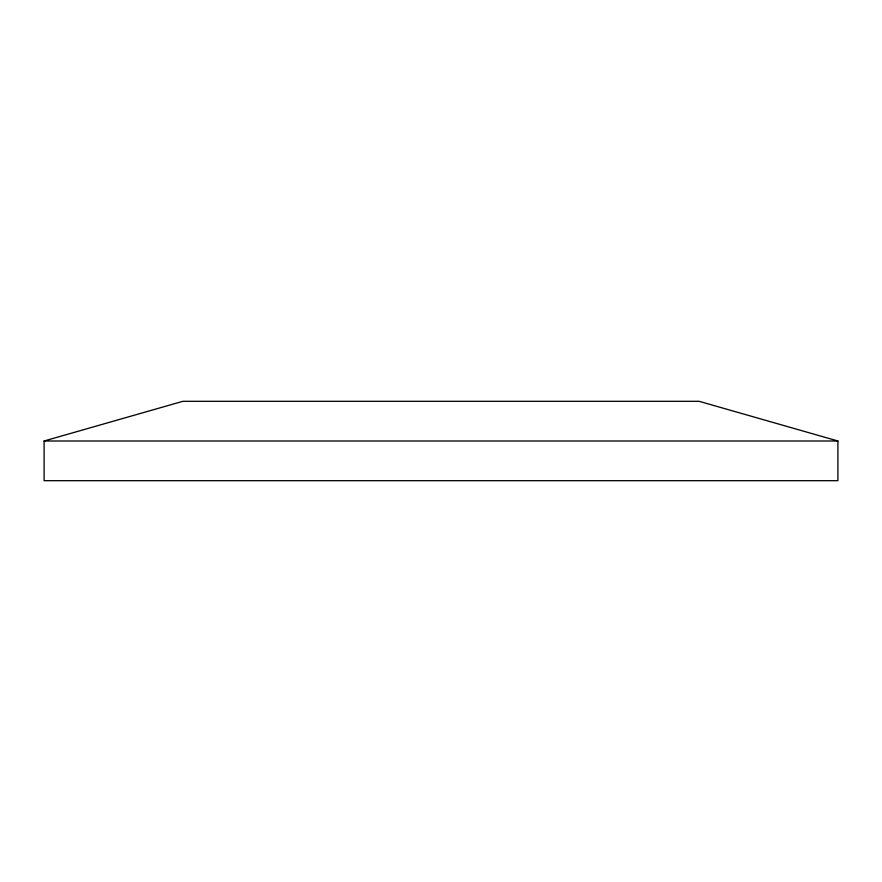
<?xml version="1.0" encoding="UTF-8"?>
<svg xmlns="http://www.w3.org/2000/svg" width="882" height="882" viewBox="0 0 882 882"><rect width="100%" height="100%" fill="white"/><g stroke="black" fill="none" stroke-linecap="round" stroke-linejoin="round"><path stroke-width="1.32" d="M44.1 441L182.883 401.31L699.117 401.31L837.9 441L837.9 480.69L44.1 480.69L44.1 441L837.9 441"/></g></svg>
